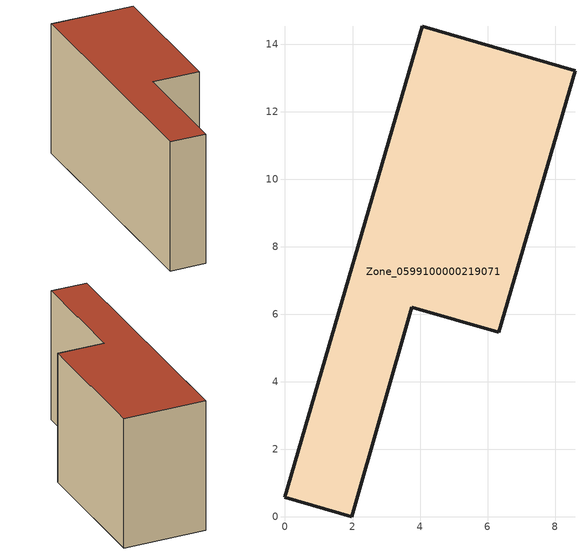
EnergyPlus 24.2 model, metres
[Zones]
Zone_0599100000219071
 floor ground (C_G): 0,0.58 4.07,14.54 8.59,13.22 6.33,5.47 3.76,6.21 1.97,0 z0
 wall outside (C_F): 4.07,14.54 0,0.58 1.97,0 3.76,6.21 6.33,5.47 8.59,13.22 4.07,14.54 z0:7.59
 roof outside (C_R): 8.59,13.22 4.07,14.54 0,0.58 1.97,0 3.76,6.21 6.33,5.47 z7.59
[BUILDING]
Pand.0599100000219071: North Axis=0; Terrain=City; Loads Convergence Tolerance Value=0.04; Temperature Convergence Tolerance Value=0.4; Solar Distribution=FullExterior; Maximum Number of Warmup Days=25; Minimum Number of Warmup Days=1
[Site:Location]
Rotterdam.The.Hague.AP_ZH_NLD Design_Conditions: Latitude=51.96; Longitude=4.45; Time Zone=1; Elevation=-4.5
[SITE:GROUNDTEMPERATURE:BUILDINGSURFACE]
18, 18, 18, 18, 18, 18, 18, 18, 18, 18, 18, 18
[MATERIAL] Thermal Absorptance=0.9; Solar Absorptance=0.7; Visible Absorptance=0.7
Name | Roughness | Thickness | Conductivity | Density | Specific Heat
G.TI.1946 | MediumSmooth | 0.15 | 1 | 540 | 1210
F.TI.1946 | Rough | 0.3 | 0.857143 | 1920 | 840
R.TI.1946 | MediumRough | 0.2 | 0.1 | 1500 | 1000
[CONSTRUCTION]
C_G: G.TI.1946
C_F: F.TI.1946
C_R: R.TI.1946
[ZONE]
Zone_0599100000219071: Type=1; Multiplier=1; Ceiling Height=Autocalculate; Volume=Autocalculate; Floor Area=autocalculate; Part of Total Floor Area=Yes
[ZONEINFILTRATION:DESIGNFLOWRATE]
Infil_Zone_0599100000219071: Zone or ZoneList or Space or SpaceList=Zone_0599100000219071; Schedule=AlwaysOn; Design Flow Rate Calculation Method=Flow/Area; Flow Rate per Floor Area=0.003; Constant Term Coefficient=1; Temperature Term Coefficient=0; Velocity Term Coefficient=0; Velocity Squared Term Coefficient=0
[HVACTEMPLATE:ZONE:IDEALLOADSAIRSYSTEM]
Zone_0599100000219071: Maximum Heating Supply Air Temperature=50; Minimum Cooling Supply Air Temperature=13; Maximum Heating Supply Air Humidity Ratio=0.0156; Minimum Cooling Supply Air Humidity Ratio=0.0077; Heating Limit=NoLimit; Cooling Limit=NoLimit; Dehumidification Control Type=ConstantSensibleHeatRatio; Cooling Sensible Heat Ratio=0.7; Dehumidification Setpoint=60; Humidification Control Type=None; Humidification Setpoint=30; Outdoor Air Method=None; Outdoor Air Flow Rate per Person=0.00944; Outdoor Air Flow Rate per Zone Floor Area=0; Outdoor Air Flow Rate per Zone=0; Demand Controlled Ventilation Type=None; Outdoor Air Economizer Type=NoEconomizer; Heat Recovery Type=None; Sensible Heat Recovery Effectiveness=0.7; Latent Heat Recovery Effectiveness=0.65
[ZONECONTROL:THERMOSTAT]
ThermostatControl_Zone_0599100000219071: Zone or ZoneList=Zone_0599100000219071; Control Type Schedule=DualSetpointControlType; Control 1=Thermostat_Zone_0599100000219071; Temperature Difference Between Cutout And Setpoint=0
[THERMOSTATSETPOINT:DUALSETPOINT]
Thermostat_Zone_0599100000219071: Heating Setpoint Temperature Schedule=HeatingSetpoint_Zone_0599100000219071; Cooling Setpoint Temperature Schedule=CoolingSetpoint_Zone_0599100000219071
[SCHEDULE:COMPACT]
HeatingSetpoint_Zone_0599100000219071: Through: 12/31, For: AllDays, Until: 24:00, 21
CoolingSetpoint_Zone_0599100000219071: Through: 12/31, For: AllDays, Until: 24:00, 24
DualSetpointControlType: Through: 12/31, For: AllDays, Until: 24:00, 4
AlwaysOn: Through: 12/31, For: AllDays, Until: 24:00, 1
